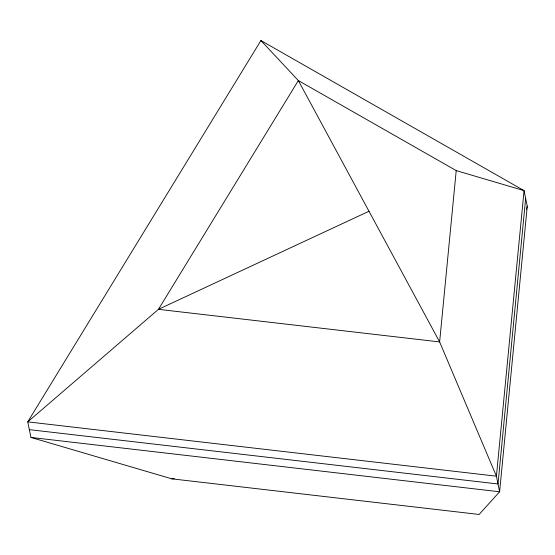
<?xml version="1.0" encoding="UTF-8"?>
<svg xmlns="http://www.w3.org/2000/svg" width="555" height="555" viewBox="0 0 555 555"><rect width="100%" height="100%" fill="white"/><g stroke="black" fill="none" stroke-linecap="round" stroke-linejoin="round"><path stroke-width="0.83" d="M260.912 40.543L298.347 80.558L456.217 170.6L439.629 341.929L496.413 476.19L499.611 491.772L479.118 514.457L171.807 478.833L30.948 437.437L27.75 421.862L260.912 40.543L524.052 190.629L527.25 206.203L499.611 491.772L30.948 437.437M525.647 198.419L498.008 483.981L29.346 429.646M526.417 209.568L527.25 206.203M368.992 211.247L158.459 309.329L27.75 421.862L496.413 476.19L524.052 190.629L456.217 170.6M171.807 478.833L174.395 478.653M298.347 80.558L158.459 309.329L439.629 341.929L298.347 80.558"/></g></svg>
